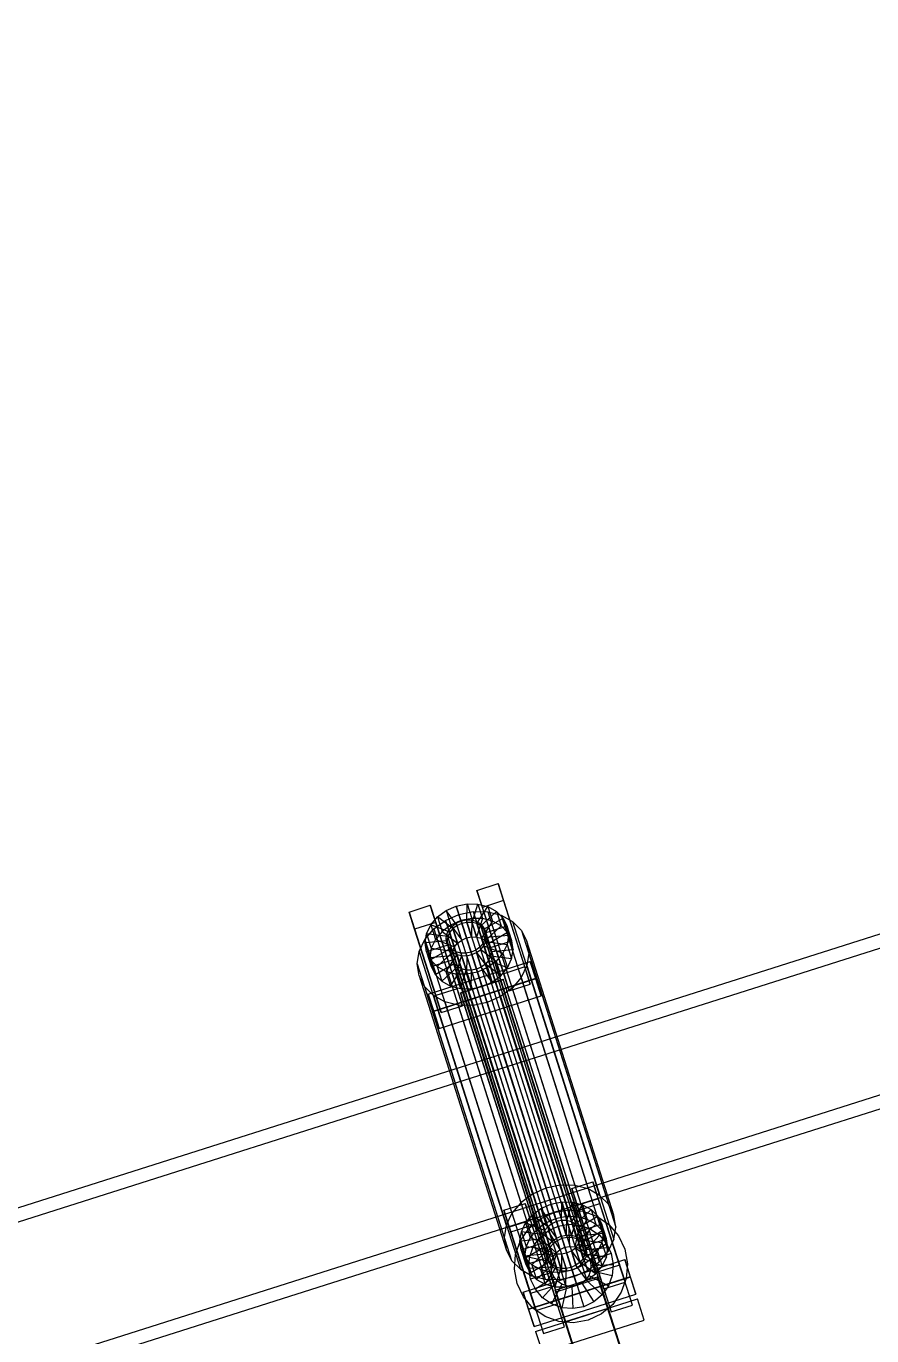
# Model space of a CAD drawing. Header units: millimetres. Extents: x -1970 to 34302, y -65268 to 6837.
# Drawn here: x 9168 to 9548, y 3120 to 3708 of the extents above; entities that cross this region are included whole.
import ezdxf

# ---------------------------------------------------------------- set-up
doc = ezdxf.new("R2010")
doc.units = ezdxf.units.MM
doc.layers.add('COTAS_P', color=1, linetype='Continuous', lineweight=0)
doc.layers.add('lateral_C01', color=7, linetype='Continuous', lineweight=0)
doc.dimstyles.new('R19_100', dxfattribs={"dimtxt": 250, "dimasz": 150, "dimexe": 150, "dimexo": 80, "dimgap": 100, "dimtad": 1, "dimtih": 1, "dimtoh": 1, "dimdsep": 46, "dimcen": 0.09, "dimadec": 0, "dimazin": 0, "dimtfac": 1, "dimtdec": 4, "dimtofl": 0, "dimtmove": 0, "dimatfit": 3, "dimfxl": 1, "dimtolj": 1, "dimtzin": 0, "dimarcsym": 0})

# ---------------------------------------------------------------- blocks, each defined once
blk = doc.blocks.new('*D0')
at = {"layer": 'COTAS_P', "color": 0, "lineweight": -2, "transparency": 16777216}
for p, q in [((10965.26, 3566.26), (10670.01, 4490.23)), ((1814.07, 1502.95), (10572.79, 4301.7)), ((1920.78, 676.2), (1625.54, 1600.18))]:
    blk.add_line(p, q, dxfattribs=at)
at = {"layer": 'COTAS_P', "color": 0, "transparency": 16777216}
for points in [[(10565.18, 4325.51), (10580.4, 4277.88), (10715.67, 4347.35)], [(1806.47, 1526.77), (1821.68, 1479.14), (1671.19, 1457.3)]]:
    blk.add_solid(points, dxfattribs=at)
at = {"layer": 'Defpoints', "color": 0, "transparency": 16777216}
for p in [(10715.67, 4347.35), (10989.61, 3490.06), (1945.13, 600)]:
    blk.add_point(p, dxfattribs=at)

msp = doc.modelspace()

# ---------------------------------------------------------------- linework, layer by layer
at = {"layer": 'lateral_C01'}
for p, q in [((9811.37, 3383.155), (9382.488, 3246.917)), ((9384.305, 3241.198), (9813.187, 3377.436)), ((9370.674, 3320.284), (9380.2, 3323.327)), ((9373.105, 3312.63), (9370.674, 3320.284)), ((9370.674, 3320.284), (9382.673, 3282.84)), ((9380.2, 3323.327), (9382.631, 3315.674)), ((9392.199, 3285.884), (9380.2, 3323.327)), ((9340.192, 3310.544), (9349.718, 3313.587)), ((9349.718, 3313.587), (9352.149, 3305.934)), ((9361.717, 3276.144), (9349.718, 3313.587)), ((9356.847, 3311.267), (9361.37, 3313.269)), ((9361.37, 3313.269), (9366.216, 3314.26)), ((9363.869, 3305.468), (9361.37, 3313.269)), ((9361.37, 3313.269), (9363.453, 3306.709)), ((9366.165, 3305.938), (9366.216, 3314.26)), ((9366.216, 3314.26), (9371.055, 3314.174)), ((9366.216, 3314.26), (9368.3, 3307.7)), ((9368.457, 3305.897), (9371.055, 3314.174)), ((9370.59, 3305.348), (9375.558, 3313.017)), ((9371.055, 3314.174), (9375.558, 3313.017)), ((9371.055, 3314.174), (9373.139, 3307.614)), ((9382.631, 3315.674), (9373.105, 3312.63)), ((9385.104, 3275.187), (9373.105, 3312.63)), ((9375.558, 3313.017), (9379.418, 3310.866)), ((9375.558, 3313.017), (9377.642, 3306.457)), ((9382.631, 3315.674), (9394.63, 3278.23)), ((9403.327, 3181.318), (9832.208, 3317.556)), ((9342.624, 3302.89), (9340.192, 3310.544)), ((9340.192, 3310.544), (9352.192, 3273.1)), ((9349.963, 3304.838), (9352.957, 3308.391)), ((9351.301, 3302.994), (9356.502, 3306.838)), ((9352.957, 3308.391), (9356.847, 3311.267)), ((9359.884, 3303.157), (9352.957, 3308.391)), ((9352.957, 3308.391), (9355.041, 3301.831)), ((9356.502, 3306.838), (9362.548, 3309.514)), ((9356.502, 3306.838), (9395.574, 3183.84)), ((9361.727, 3304.52), (9356.847, 3311.267)), ((9356.847, 3311.267), (9358.931, 3304.707)), ((9363.453, 3306.709), (9358.931, 3304.707)), ((9361.38, 3305.613), (9363.522, 3306.561)), ((9362.548, 3309.514), (9369.027, 3310.84)), ((9362.548, 3309.514), (9401.62, 3186.516)), ((9368.3, 3307.7), (9363.453, 3306.709)), ((9363.453, 3306.709), (9365.953, 3298.908)), ((9363.522, 3306.561), (9365.818, 3307.031)), ((9363.522, 3306.561), (9408.845, 3163.883)), ((9365.818, 3307.031), (9368.11, 3306.99)), ((9365.818, 3307.031), (9411.141, 3164.353)), ((9368.11, 3306.99), (9370.243, 3306.442)), ((9368.11, 3306.99), (9413.433, 3164.312)), ((9368.3, 3307.7), (9368.249, 3299.378)), ((9373.139, 3307.614), (9368.3, 3307.7)), ((9369.027, 3310.84), (9375.496, 3310.725)), ((9369.027, 3310.84), (9408.098, 3187.842)), ((9370.243, 3306.442), (9372.071, 3305.423)), ((9370.243, 3306.442), (9415.566, 3163.764)), ((9373.139, 3307.614), (9370.541, 3299.337)), ((9372.419, 3304.33), (9379.418, 3310.866)), ((9377.642, 3306.457), (9372.674, 3298.789)), ((9377.642, 3306.457), (9373.139, 3307.614)), ((9373.818, 3302.91), (9382.372, 3307.869)), ((9375.496, 3310.725), (9381.516, 3309.178)), ((9375.496, 3310.725), (9414.568, 3187.727)), ((9381.502, 3304.306), (9377.642, 3306.457)), ((9379.418, 3310.866), (9382.372, 3307.869)), ((9379.418, 3310.866), (9381.502, 3304.306)), ((9381.516, 3309.178), (9386.676, 3306.303)), ((9381.516, 3309.178), (9420.588, 3186.18)), ((9382.372, 3307.869), (9384.218, 3304.23)), ((9382.372, 3307.869), (9384.456, 3301.309)), ((9386.676, 3306.303), (9390.625, 3302.296)), ((9386.676, 3306.303), (9425.748, 3183.305)), ((9834.025, 3311.837), (9405.143, 3175.599)), ((9352.149, 3305.934), (9342.624, 3302.89)), ((9354.623, 3265.447), (9342.624, 3302.89)), ((9347.3, 3298.244), (9351.301, 3302.994)), ((9347.408, 3296.697), (9348.071, 3300.849)), ((9348.071, 3300.849), (9349.963, 3304.838)), ((9357.57, 3299.585), (9348.071, 3300.849)), ((9348.071, 3300.849), (9350.155, 3294.29)), ((9358.466, 3301.474), (9349.963, 3304.838)), ((9349.963, 3304.838), (9352.047, 3298.278)), ((9351.301, 3302.994), (9390.373, 3179.996)), ((9355.041, 3301.831), (9352.047, 3298.278)), ((9352.149, 3305.934), (9364.148, 3268.49)), ((9358.931, 3304.707), (9355.041, 3301.831)), ((9355.041, 3301.831), (9361.968, 3296.598)), ((9356.909, 3298.711), (9357.223, 3300.678)), ((9357.223, 3300.678), (9358.119, 3302.568)), ((9357.223, 3300.678), (9402.546, 3158.001)), ((9358.466, 3301.474), (9357.57, 3299.585)), ((9358.119, 3302.568), (9359.537, 3304.251)), ((9358.119, 3302.568), (9403.442, 3159.89)), ((9359.884, 3303.157), (9358.466, 3301.474)), ((9360.55, 3294.914), (9358.466, 3301.474)), ((9358.931, 3304.707), (9363.811, 3297.96)), ((9359.537, 3304.251), (9361.38, 3305.613)), ((9359.537, 3304.251), (9404.86, 3161.573)), ((9361.727, 3304.52), (9359.884, 3303.157)), ((9361.968, 3296.598), (9359.884, 3303.157)), ((9361.38, 3305.613), (9406.703, 3162.935)), ((9363.869, 3305.468), (9361.727, 3304.52)), ((9363.811, 3297.96), (9361.727, 3304.52)), ((9366.165, 3305.938), (9363.869, 3305.468)), ((9365.953, 3298.908), (9363.869, 3305.468)), ((9368.457, 3305.897), (9366.165, 3305.938)), ((9368.249, 3299.378), (9366.165, 3305.938)), ((9370.59, 3305.348), (9368.457, 3305.897)), ((9370.541, 3299.337), (9368.457, 3305.897)), ((9372.419, 3304.33), (9370.59, 3305.348)), ((9372.674, 3298.789), (9370.59, 3305.348)), ((9372.071, 3305.423), (9373.471, 3304.004)), ((9372.071, 3305.423), (9417.394, 3162.745)), ((9373.818, 3302.91), (9372.419, 3304.33)), ((9374.503, 3297.77), (9372.419, 3304.33)), ((9373.471, 3304.004), (9374.345, 3302.28)), ((9373.471, 3304.004), (9418.793, 3161.326)), ((9374.692, 3301.186), (9373.818, 3302.91)), ((9375.902, 3296.35), (9373.818, 3302.91)), ((9374.635, 3300.369), (9374.321, 3298.402)), ((9374.345, 3302.28), (9374.635, 3300.369)), ((9419.668, 3159.602), (9374.345, 3302.28)), ((9381.502, 3304.306), (9374.503, 3297.77)), ((9374.635, 3300.369), (9419.958, 3157.692)), ((9384.218, 3304.23), (9374.692, 3301.186)), ((9374.692, 3301.186), (9376.776, 3294.627)), ((9374.982, 3299.276), (9374.692, 3301.186)), ((9374.982, 3299.276), (9384.83, 3300.197)), ((9384.456, 3301.309), (9375.902, 3296.35)), ((9384.456, 3301.309), (9381.502, 3304.306)), ((9384.83, 3300.197), (9384.168, 3296.045)), ((9386.302, 3297.67), (9384.218, 3304.23)), ((9384.218, 3304.23), (9384.83, 3300.197)), ((9386.302, 3297.67), (9384.456, 3301.309)), ((9384.83, 3300.197), (9386.914, 3293.637)), ((9390.625, 3302.296), (9393.093, 3297.432)), ((9390.625, 3302.296), (9429.696, 3179.298)), ((9344.77, 3292.912), (9347.3, 3298.244)), ((9347.3, 3298.244), (9386.371, 3175.246)), ((9357.256, 3297.618), (9347.408, 3296.697)), ((9347.408, 3296.697), (9349.492, 3290.137)), ((9348.021, 3292.664), (9347.408, 3296.697)), ((9357.546, 3295.708), (9348.021, 3292.664)), ((9350.155, 3294.29), (9349.492, 3290.137)), ((9352.047, 3298.278), (9350.155, 3294.29)), ((9350.155, 3294.29), (9359.654, 3293.025)), ((9352.047, 3298.278), (9360.55, 3294.914)), ((9357.199, 3296.801), (9356.909, 3298.711)), ((9356.909, 3298.711), (9402.232, 3156.034)), ((9358.073, 3295.077), (9357.199, 3296.801)), ((9357.199, 3296.801), (9402.522, 3154.123)), ((9357.57, 3299.585), (9357.256, 3297.618)), ((9359.34, 3291.058), (9357.256, 3297.618)), ((9357.256, 3297.618), (9357.546, 3295.708)), ((9359.63, 3289.148), (9357.546, 3295.708)), ((9357.546, 3295.708), (9358.421, 3293.984)), ((9359.654, 3293.025), (9357.57, 3299.585)), ((9359.473, 3293.658), (9358.073, 3295.077)), ((9358.073, 3295.077), (9403.396, 3152.399)), ((9359.654, 3293.025), (9360.55, 3294.914)), ((9360.55, 3294.914), (9361.968, 3296.598)), ((9361.968, 3296.598), (9363.811, 3297.96)), ((9363.811, 3297.96), (9365.953, 3298.908)), ((9365.953, 3298.908), (9368.249, 3299.378)), ((9368.249, 3299.378), (9370.541, 3299.337)), ((9372.007, 3294.83), (9370.164, 3293.468)), ((9370.541, 3299.337), (9372.674, 3298.789)), ((9373.425, 3296.513), (9372.007, 3294.83)), ((9372.007, 3294.83), (9417.33, 3152.152)), ((9372.354, 3293.737), (9373.772, 3295.42)), ((9372.674, 3298.789), (9374.503, 3297.77)), ((9374.321, 3298.402), (9373.425, 3296.513)), ((9373.425, 3296.513), (9418.748, 3153.835)), ((9373.772, 3295.42), (9374.669, 3297.309)), ((9373.772, 3295.42), (9382.275, 3292.056)), ((9375.856, 3288.86), (9373.772, 3295.42)), ((9374.321, 3298.402), (9419.644, 3155.725)), ((9374.503, 3297.77), (9375.902, 3296.35)), ((9374.669, 3297.309), (9374.982, 3299.276)), ((9374.669, 3297.309), (9384.168, 3296.045)), ((9376.752, 3290.749), (9374.669, 3297.309)), ((9377.066, 3292.716), (9374.982, 3299.276)), ((9375.902, 3296.35), (9376.776, 3294.627)), ((9376.776, 3294.627), (9386.302, 3297.67)), ((9376.776, 3294.627), (9377.066, 3292.716)), ((9384.168, 3296.045), (9382.275, 3292.056)), ((9384.168, 3296.045), (9386.252, 3289.485)), ((9386.914, 3293.637), (9386.302, 3297.67)), ((9393.093, 3297.432), (9393.912, 3292.04)), ((9432.164, 3174.434), (9393.093, 3297.432)), ((9343.884, 3287.361), (9344.77, 3292.912)), ((9344.77, 3292.912), (9383.841, 3169.914)), ((9348.021, 3292.664), (9350.105, 3286.104)), ((9349.867, 3289.025), (9348.021, 3292.664)), ((9348.834, 3273.747), (9394.557, 3288.357)), ((9349.492, 3290.137), (9359.34, 3291.058)), ((9349.492, 3290.137), (9350.105, 3286.104)), ((9358.421, 3293.984), (9349.867, 3289.025)), ((9349.867, 3289.025), (9351.951, 3282.465)), ((9352.82, 3286.028), (9349.867, 3289.025)), ((9350.105, 3286.104), (9359.63, 3289.148)), ((9359.82, 3292.564), (9352.82, 3286.028)), ((9361.648, 3291.546), (9356.68, 3283.877)), ((9360.505, 3287.424), (9358.421, 3293.984)), ((9358.421, 3293.984), (9359.82, 3292.564)), ((9359.34, 3291.058), (9359.654, 3293.025)), ((9359.63, 3289.148), (9359.34, 3291.058)), ((9361.301, 3292.639), (9359.473, 3293.658)), ((9359.473, 3293.658), (9404.795, 3150.98)), ((9360.505, 3287.424), (9359.63, 3289.148)), ((9361.904, 3286.004), (9359.82, 3292.564)), ((9359.82, 3292.564), (9361.648, 3291.546)), ((9363.781, 3290.997), (9361.183, 3282.72)), ((9363.434, 3292.091), (9361.301, 3292.639)), ((9361.301, 3292.639), (9406.624, 3149.961)), ((9363.732, 3284.986), (9361.648, 3291.546)), ((9361.648, 3291.546), (9363.781, 3290.997)), ((9365.726, 3292.05), (9363.434, 3292.091)), ((9363.434, 3292.091), (9408.757, 3149.413)), ((9365.865, 3284.437), (9363.781, 3290.997)), ((9363.781, 3290.997), (9366.074, 3290.957)), ((9368.022, 3292.52), (9365.726, 3292.05)), ((9365.726, 3292.05), (9411.049, 3149.372)), ((9366.074, 3290.957), (9366.023, 3282.634)), ((9366.074, 3290.957), (9368.369, 3291.426)), ((9368.157, 3284.397), (9366.074, 3290.957)), ((9370.164, 3293.468), (9368.022, 3292.52)), ((9368.022, 3292.52), (9413.345, 3149.842)), ((9368.369, 3291.426), (9370.511, 3292.375)), ((9368.369, 3291.426), (9370.869, 3283.626)), ((9370.453, 3284.866), (9368.369, 3291.426)), ((9370.164, 3293.468), (9415.487, 3150.79)), ((9370.511, 3292.375), (9372.354, 3293.737)), ((9370.511, 3292.375), (9375.391, 3285.627)), ((9372.595, 3285.815), (9370.511, 3292.375)), ((9372.354, 3293.737), (9379.282, 3288.503)), ((9374.438, 3287.177), (9372.354, 3293.737)), ((9375.856, 3288.86), (9374.438, 3287.177)), ((9379.282, 3288.503), (9375.391, 3285.627)), ((9376.752, 3290.749), (9375.856, 3288.86)), ((9384.359, 3285.496), (9375.856, 3288.86)), ((9377.066, 3292.716), (9376.752, 3290.749)), ((9386.252, 3289.485), (9376.752, 3290.749)), ((9386.914, 3293.637), (9377.066, 3292.716)), ((9382.275, 3292.056), (9379.282, 3288.503)), ((9379.282, 3288.503), (9381.366, 3281.943)), ((9382.275, 3292.056), (9384.359, 3285.496)), ((9384.359, 3285.496), (9386.252, 3289.485)), ((9386.252, 3289.485), (9386.914, 3293.637)), ((9393.912, 3292.04), (9393.026, 3286.489)), ((9393.912, 3292.04), (9432.983, 3169.042)), ((9394.557, 3288.357), (9396.988, 3280.704)), ((9397.056, 3280.556), (9394.557, 3288.357)), ((9344.703, 3281.969), (9343.884, 3287.361)), ((9343.884, 3287.361), (9382.955, 3164.363)), ((9350.105, 3286.104), (9351.951, 3282.465)), ((9351.951, 3282.465), (9360.505, 3287.424)), ((9351.951, 3282.465), (9354.904, 3279.468)), ((9352.82, 3286.028), (9354.904, 3279.468)), ((9356.68, 3283.877), (9352.82, 3286.028)), ((9354.904, 3279.468), (9361.904, 3286.004)), ((9356.68, 3283.877), (9358.764, 3277.317)), ((9361.183, 3282.72), (9356.68, 3283.877)), ((9358.764, 3277.317), (9363.732, 3284.986)), ((9361.904, 3286.004), (9360.505, 3287.424)), ((9361.183, 3282.72), (9363.267, 3276.16)), ((9366.023, 3282.634), (9361.183, 3282.72)), ((9363.732, 3284.986), (9361.904, 3286.004)), ((9363.267, 3276.16), (9365.865, 3284.437)), ((9365.865, 3284.437), (9363.732, 3284.986)), ((9368.157, 3284.397), (9365.865, 3284.437)), ((9370.869, 3283.626), (9366.023, 3282.634)), ((9366.023, 3282.634), (9368.107, 3276.074)), ((9368.107, 3276.074), (9368.157, 3284.397)), ((9370.453, 3284.866), (9368.157, 3284.397)), ((9372.595, 3285.815), (9370.453, 3284.866)), ((9372.953, 3277.066), (9370.453, 3284.866)), ((9375.391, 3285.627), (9370.869, 3283.626)), ((9370.869, 3283.626), (9372.953, 3277.066)), ((9374.438, 3287.177), (9372.595, 3285.815)), ((9377.475, 3279.068), (9372.595, 3285.815)), ((9381.366, 3281.943), (9374.438, 3287.177)), ((9375.391, 3285.627), (9377.475, 3279.068)), ((9381.366, 3281.943), (9384.359, 3285.496)), ((9392.199, 3285.884), (9382.673, 3282.84)), ((9382.673, 3282.84), (9385.104, 3275.187)), ((9393.026, 3286.489), (9390.496, 3281.157)), ((9394.63, 3278.23), (9392.199, 3285.884)), ((9393.026, 3286.489), (9432.097, 3163.491)), ((9347.171, 3277.105), (9344.703, 3281.969)), ((9344.703, 3281.969), (9383.774, 3158.971)), ((9351.119, 3273.098), (9347.171, 3277.105)), ((9347.171, 3277.105), (9386.242, 3154.106)), ((9396.988, 3280.704), (9351.265, 3266.094)), ((9397.056, 3280.556), (9351.334, 3265.946)), ((9354.904, 3279.468), (9358.764, 3277.317)), ((9358.764, 3277.317), (9363.267, 3276.16)), ((9363.347, 3274.303), (9382.398, 3280.391)), ((9382.475, 3280.148), (9363.424, 3274.06)), ((9368.107, 3276.074), (9372.953, 3277.066)), ((9372.953, 3277.066), (9377.475, 3279.068)), ((9377.475, 3279.068), (9381.366, 3281.943)), ((9382.398, 3280.391), (9382.475, 3280.148)), ((9444.072, 3087.391), (9382.398, 3280.391)), ((9382.475, 3280.148), (9444.15, 3087.148)), ((9385.104, 3275.187), (9394.63, 3278.23)), ((9390.496, 3281.157), (9386.494, 3276.407)), ((9390.496, 3281.157), (9429.567, 3158.159)), ((9396.988, 3280.704), (9399.487, 3272.903)), ((9399.487, 3272.903), (9397.056, 3280.556)), ((9351.265, 3266.094), (9348.834, 3273.747)), ((9348.834, 3273.747), (9351.334, 3265.946)), ((9356.279, 3270.223), (9351.119, 3273.098)), ((9351.119, 3273.098), (9390.191, 3150.1)), ((9361.717, 3276.144), (9352.192, 3273.1)), ((9352.192, 3273.1), (9354.623, 3265.447)), ((9353.765, 3258.293), (9399.487, 3272.903)), ((9364.148, 3268.49), (9361.717, 3276.144)), ((9363.267, 3276.16), (9368.107, 3276.074)), ((9363.424, 3274.06), (9363.347, 3274.303)), ((9425.021, 3081.303), (9363.347, 3274.303)), ((9425.099, 3081.06), (9363.424, 3274.06)), ((9381.293, 3272.563), (9375.247, 3269.887)), ((9386.494, 3276.407), (9381.293, 3272.563)), ((9381.293, 3272.563), (9420.364, 3149.565)), ((9386.494, 3276.407), (9425.565, 3153.409)), ((9353.765, 3258.293), (9351.265, 3266.094)), ((9351.334, 3265.946), (9353.765, 3258.293)), ((9354.623, 3265.447), (9364.148, 3268.49)), ((9362.299, 3268.676), (9356.279, 3270.223)), ((9356.279, 3270.223), (9395.351, 3147.225)), ((9368.769, 3268.561), (9362.299, 3268.676)), ((9362.299, 3268.676), (9401.371, 3145.677)), ((9375.247, 3269.887), (9368.769, 3268.561)), ((9368.769, 3268.561), (9407.84, 3145.563)), ((9375.247, 3269.887), (9414.319, 3146.888)), ((9382.488, 3246.917), (8953.606, 3110.679)), ((9403.327, 3181.318), (9382.488, 3246.917)), ((9382.488, 3246.917), (9384.305, 3241.198)), ((8955.423, 3104.96), (9384.305, 3241.198)), ((9384.305, 3241.198), (9405.143, 3175.599)), ((9413.219, 3186.352), (9422.744, 3189.396)), ((9422.744, 3189.396), (9425.175, 3181.743)), ((9434.743, 3151.952), (9422.744, 3189.396)), ((9395.574, 3183.84), (9390.373, 3179.996)), ((9401.62, 3186.516), (9395.574, 3183.84)), ((9408.098, 3187.842), (9401.62, 3186.516)), ((9414.568, 3187.727), (9408.098, 3187.842)), ((9415.65, 3178.699), (9413.219, 3186.352)), ((9413.219, 3186.352), (9425.218, 3148.909)), ((9420.588, 3186.18), (9414.568, 3187.727)), ((9425.748, 3183.305), (9420.588, 3186.18)), ((9429.696, 3179.298), (9425.748, 3183.305)), ((8974.445, 3045.08), (9403.327, 3181.318)), ((9382.737, 3176.612), (9392.262, 3179.656)), ((9385.168, 3168.959), (9382.737, 3176.612)), ((9382.737, 3176.612), (9394.736, 3139.169)), ((9390.373, 3179.996), (9386.371, 3175.246)), ((9392.262, 3179.656), (9394.694, 3172.003)), ((9404.262, 3142.212), (9392.262, 3179.656)), ((9395.501, 3174.46), (9399.392, 3177.335)), ((9399.392, 3177.335), (9403.914, 3179.337)), ((9404.272, 3170.588), (9399.392, 3177.335)), ((9399.392, 3177.335), (9401.476, 3170.776)), ((9403.914, 3179.337), (9408.76, 3180.329)), ((9406.414, 3171.536), (9403.914, 3179.337)), ((9403.914, 3179.337), (9405.998, 3172.777)), ((9405.143, 3175.599), (9411.669, 3176.776)), ((9408.709, 3172.006), (9408.76, 3180.329)), ((9408.76, 3180.329), (9413.6, 3180.243)), ((9408.76, 3180.329), (9410.844, 3173.769)), ((9411.002, 3171.966), (9413.6, 3180.243)), ((9411.669, 3176.776), (9418.276, 3176.223)), ((9413.135, 3171.417), (9418.103, 3179.085)), ((9413.6, 3180.243), (9418.103, 3179.085)), ((9413.6, 3180.243), (9415.683, 3173.683)), ((9414.963, 3170.398), (9421.963, 3176.935)), ((9425.175, 3181.743), (9415.65, 3178.699)), ((9427.649, 3141.255), (9415.65, 3178.699)), ((9416.352, 3176.661), (9425.877, 3179.705)), ((9416.352, 3176.661), (9430.962, 3130.939)), ((9418.103, 3179.085), (9421.963, 3176.935)), ((9418.103, 3179.085), (9420.187, 3172.526)), ((9421.963, 3176.935), (9424.916, 3173.938)), ((9421.963, 3176.935), (9424.046, 3170.375)), ((9425.175, 3181.743), (9437.174, 3144.299)), ((9440.487, 3133.983), (9425.877, 3179.705)), ((9432.164, 3174.434), (9429.696, 3179.298)), ((9405.143, 3175.599), (8976.261, 3039.361)), ((9386.371, 3175.246), (9383.841, 3169.914)), ((9394.694, 3172.003), (9385.168, 3168.959)), ((9390.615, 3166.918), (9392.508, 3170.907)), ((9392.508, 3170.907), (9395.501, 3174.46)), ((9401.011, 3167.543), (9392.508, 3170.907)), ((9392.508, 3170.907), (9394.591, 3164.347)), ((9394.081, 3168.492), (9399.144, 3172.774)), ((9394.694, 3172.003), (9406.693, 3134.559)), ((9402.429, 3169.226), (9395.501, 3174.46)), ((9395.501, 3174.46), (9397.585, 3167.9)), ((9401.476, 3170.776), (9397.585, 3167.9)), ((9399.144, 3172.774), (9405.143, 3175.599)), ((9405.998, 3172.777), (9401.476, 3170.776)), ((9401.476, 3170.776), (9406.356, 3164.028)), ((9406.414, 3171.536), (9404.272, 3170.588)), ((9410.844, 3173.769), (9405.998, 3172.777)), ((9405.998, 3172.777), (9408.498, 3164.977)), ((9408.709, 3172.006), (9406.414, 3171.536)), ((9408.498, 3164.977), (9406.414, 3171.536)), ((9411.002, 3171.966), (9408.709, 3172.006)), ((9410.793, 3165.446), (9408.709, 3172.006)), ((9410.844, 3173.769), (9410.793, 3165.446)), ((9415.683, 3173.683), (9410.844, 3173.769)), ((9413.135, 3171.417), (9411.002, 3171.966)), ((9413.086, 3165.406), (9411.002, 3171.966)), ((9415.683, 3173.683), (9413.086, 3165.406)), ((9414.963, 3170.398), (9413.135, 3171.417)), ((9415.219, 3164.857), (9413.135, 3171.417)), ((9420.187, 3172.526), (9415.219, 3164.857)), ((9420.187, 3172.526), (9415.683, 3173.683)), ((9416.362, 3168.979), (9424.916, 3173.938)), ((9418.276, 3176.223), (9424.516, 3173.979)), ((9424.046, 3170.375), (9420.187, 3172.526)), ((9424.516, 3173.979), (9429.962, 3170.197)), ((9424.916, 3173.938), (9426.762, 3170.299)), ((9424.916, 3173.938), (9427, 3167.378)), ((9432.983, 3169.042), (9432.164, 3174.434)), ((9383.841, 3169.914), (9382.955, 3164.363)), ((9397.167, 3131.515), (9385.168, 3168.959)), ((9385.87, 3166.921), (9395.395, 3169.965)), ((9385.87, 3166.921), (9400.48, 3121.199)), ((9389.953, 3162.766), (9390.615, 3166.918)), ((9390.299, 3163.046), (9394.081, 3168.492)), ((9400.114, 3165.654), (9390.615, 3166.918)), ((9390.615, 3166.918), (9392.699, 3160.358)), ((9397.585, 3167.9), (9394.591, 3164.347)), ((9410.006, 3124.242), (9395.395, 3169.965)), ((9397.585, 3167.9), (9404.513, 3162.666)), ((9398.817, 3164.187), (9402.604, 3167.389)), ((9400.114, 3165.654), (9399.801, 3163.687)), ((9401.011, 3167.543), (9400.114, 3165.654)), ((9402.198, 3159.094), (9400.114, 3165.654)), ((9402.429, 3169.226), (9401.011, 3167.543)), ((9403.095, 3160.983), (9401.011, 3167.543)), ((9404.272, 3170.588), (9402.429, 3169.226)), ((9404.513, 3162.666), (9402.429, 3169.226)), ((9402.604, 3167.389), (9407.091, 3169.503)), ((9408.009, 3158.976), (9402.604, 3167.389)), ((9406.356, 3164.028), (9404.272, 3170.588)), ((9406.356, 3164.028), (9408.498, 3164.977)), ((9407.091, 3169.503), (9411.972, 3170.383)), ((9410.135, 3159.977), (9407.091, 3169.503)), ((9408.498, 3164.977), (9410.793, 3165.446)), ((9410.793, 3165.446), (9413.086, 3165.406)), ((9412.447, 3160.394), (9411.972, 3170.383)), ((9411.972, 3170.383), (9416.915, 3169.97)), ((9413.086, 3165.406), (9415.219, 3164.857)), ((9414.788, 3160.198), (9416.915, 3169.97)), ((9416.362, 3168.979), (9414.963, 3170.398)), ((9417.047, 3163.839), (9414.963, 3170.398)), ((9415.219, 3164.857), (9417.047, 3163.839)), ((9417.237, 3167.255), (9416.362, 3168.979)), ((9418.446, 3162.419), (9416.362, 3168.979)), ((9416.915, 3169.97), (9421.582, 3168.291)), ((9416.999, 3159.403), (9421.582, 3168.291)), ((9424.046, 3170.375), (9417.047, 3163.839)), ((9417.213, 3163.378), (9417.527, 3165.345)), ((9426.762, 3170.299), (9417.237, 3167.255)), ((9417.237, 3167.255), (9419.321, 3160.695)), ((9417.527, 3165.345), (9417.237, 3167.255)), ((9417.527, 3165.345), (9427.375, 3166.266)), ((9419.611, 3158.785), (9417.527, 3165.345)), ((9427, 3167.378), (9418.446, 3162.419)), ((9418.929, 3158.063), (9425.656, 3165.462)), ((9421.582, 3168.291), (9425.656, 3165.462)), ((9427, 3167.378), (9424.046, 3170.375)), ((9425.656, 3165.462), (9428.859, 3161.675)), ((9427.375, 3166.266), (9426.712, 3162.113)), ((9428.846, 3163.739), (9426.762, 3170.299)), ((9426.762, 3170.299), (9427.375, 3166.266)), ((9428.846, 3163.739), (9427, 3167.378)), ((9427.375, 3166.266), (9429.459, 3159.706)), ((9429.962, 3170.197), (9434.244, 3165.134)), ((9432.097, 3163.491), (9432.983, 3169.042)), ((9434.244, 3165.134), (9437.069, 3159.136)), ((9382.955, 3164.363), (9383.774, 3158.971)), ((9383.774, 3158.971), (9386.242, 3154.106)), ((9388.055, 3156.806), (9390.299, 3163.046)), ((9399.801, 3163.687), (9389.953, 3162.766)), ((9389.953, 3162.766), (9392.036, 3156.206)), ((9390.565, 3158.733), (9389.953, 3162.766)), ((9400.091, 3161.776), (9390.565, 3158.733)), ((9392.699, 3160.358), (9392.036, 3156.206)), ((9400.965, 3160.053), (9392.411, 3155.094)), ((9394.591, 3164.347), (9392.699, 3160.358)), ((9392.699, 3160.358), (9402.198, 3159.094)), ((9394.309, 3155.445), (9395.987, 3160.113)), ((9394.591, 3164.347), (9403.095, 3160.983)), ((9395.987, 3160.113), (9398.817, 3164.187)), ((9404.875, 3155.529), (9395.987, 3160.113)), ((9406.215, 3157.459), (9398.817, 3164.187)), ((9401.884, 3157.127), (9399.801, 3163.687)), ((9399.801, 3163.687), (9400.091, 3161.776)), ((9402.175, 3155.216), (9400.091, 3161.776)), ((9400.091, 3161.776), (9400.965, 3160.053)), ((9403.049, 3153.493), (9400.965, 3160.053)), ((9400.965, 3160.053), (9402.364, 3158.633)), ((9401.884, 3157.127), (9402.198, 3159.094)), ((9402.198, 3159.094), (9403.095, 3160.983)), ((9403.442, 3159.89), (9402.546, 3158.001)), ((9403.095, 3160.983), (9404.513, 3162.666)), ((9404.86, 3161.573), (9403.442, 3159.89)), ((9404.513, 3162.666), (9406.356, 3164.028)), ((9406.703, 3162.935), (9404.86, 3161.573)), ((9406.215, 3157.459), (9408.009, 3158.976)), ((9408.845, 3163.883), (9406.703, 3162.935)), ((9408.009, 3158.976), (9410.135, 3159.977)), ((9411.141, 3164.353), (9408.845, 3163.883)), ((9410.135, 3159.977), (9412.447, 3160.394)), ((9413.433, 3164.312), (9411.141, 3164.353)), ((9412.447, 3160.394), (9414.788, 3160.198)), ((9413.056, 3158.443), (9414.899, 3159.805)), ((9415.566, 3163.764), (9413.433, 3164.312)), ((9414.788, 3160.198), (9416.999, 3159.403)), ((9414.899, 3159.805), (9416.317, 3161.488)), ((9414.899, 3159.805), (9421.826, 3154.572)), ((9416.982, 3153.245), (9414.899, 3159.805)), ((9417.394, 3162.745), (9415.566, 3163.764)), ((9416.317, 3161.488), (9417.213, 3163.378)), ((9416.317, 3161.488), (9424.82, 3158.125)), ((9418.4, 3154.929), (9416.317, 3161.488)), ((9416.999, 3159.403), (9418.929, 3158.063)), ((9417.047, 3163.839), (9418.446, 3162.419)), ((9417.213, 3163.378), (9426.712, 3162.113)), ((9419.297, 3156.818), (9417.213, 3163.378)), ((9418.793, 3161.326), (9417.394, 3162.745)), ((9418.446, 3162.419), (9419.321, 3160.695)), ((9419.668, 3159.602), (9418.793, 3161.326)), ((9419.321, 3160.695), (9428.846, 3163.739)), ((9419.321, 3160.695), (9419.611, 3158.785)), ((9429.459, 3159.706), (9419.611, 3158.785)), ((9419.958, 3157.692), (9419.668, 3159.602)), ((9420.446, 3156.269), (9428.859, 3161.675)), ((9426.712, 3162.113), (9424.82, 3158.125)), ((9426.712, 3162.113), (9428.796, 3155.553)), ((9428.796, 3155.553), (9429.459, 3159.706)), ((9429.459, 3159.706), (9428.846, 3163.739)), ((9428.859, 3161.675), (9430.973, 3157.188)), ((9429.567, 3158.159), (9432.097, 3163.491)), ((9437.069, 3159.136), (9438.246, 3152.61)), ((9386.242, 3154.106), (9390.191, 3150.1)), ((9387.503, 3150.199), (9388.055, 3156.806)), ((9390.565, 3158.733), (9392.649, 3152.173)), ((9392.411, 3155.094), (9390.565, 3158.733)), ((9391.379, 3139.816), (9437.101, 3154.426)), ((9392.036, 3156.206), (9401.884, 3157.127)), ((9392.036, 3156.206), (9392.649, 3152.173)), ((9392.411, 3155.094), (9394.495, 3148.534)), ((9395.365, 3152.097), (9392.411, 3155.094)), ((9392.649, 3152.173), (9402.175, 3155.216)), ((9393.896, 3150.503), (9394.309, 3155.445)), ((9404.08, 3153.318), (9394.309, 3155.445)), ((9394.495, 3148.534), (9403.049, 3153.493)), ((9402.364, 3158.633), (9395.365, 3152.097)), ((9404.193, 3157.614), (9399.225, 3149.946)), ((9402.175, 3155.216), (9401.884, 3157.127)), ((9403.049, 3153.493), (9402.175, 3155.216)), ((9402.546, 3158.001), (9402.232, 3156.034)), ((9402.232, 3156.034), (9402.522, 3154.123)), ((9404.448, 3152.073), (9402.364, 3158.633)), ((9402.364, 3158.633), (9404.193, 3157.614)), ((9402.522, 3154.123), (9403.396, 3152.399)), ((9404.448, 3152.073), (9403.049, 3153.493)), ((9406.326, 3157.066), (9403.728, 3148.788)), ((9403.884, 3150.977), (9404.08, 3153.318)), ((9404.08, 3153.318), (9404.875, 3155.529)), ((9406.276, 3151.054), (9404.193, 3157.614)), ((9404.193, 3157.614), (9406.326, 3157.066)), ((9404.875, 3155.529), (9406.215, 3157.459)), ((9408.41, 3150.506), (9406.326, 3157.066)), ((9406.326, 3157.066), (9408.618, 3157.025)), ((9408.618, 3157.025), (9408.567, 3148.703)), ((9408.618, 3157.025), (9410.914, 3157.495)), ((9410.702, 3150.465), (9408.618, 3157.025)), ((9410.914, 3157.495), (9413.056, 3158.443)), ((9410.914, 3157.495), (9413.413, 3149.694)), ((9412.997, 3150.935), (9410.914, 3157.495)), ((9413.056, 3158.443), (9417.936, 3151.696)), ((9415.14, 3151.883), (9413.056, 3158.443)), ((9416.982, 3153.245), (9415.14, 3151.883)), ((9418.4, 3154.929), (9416.982, 3153.245)), ((9423.91, 3148.012), (9416.982, 3153.245)), ((9417.33, 3152.152), (9418.748, 3153.835)), ((9421.826, 3154.572), (9417.936, 3151.696)), ((9419.297, 3156.818), (9418.4, 3154.929)), ((9426.904, 3151.565), (9418.4, 3154.929)), ((9418.748, 3153.835), (9419.644, 3155.725)), ((9418.929, 3158.063), (9420.446, 3156.269)), ((9419.611, 3158.785), (9419.297, 3156.818)), ((9428.796, 3155.553), (9419.297, 3156.818)), ((9419.644, 3155.725), (9419.958, 3157.692)), ((9420.364, 3149.565), (9425.565, 3153.409)), ((9420.446, 3156.269), (9421.447, 3154.144)), ((9430.973, 3157.188), (9421.447, 3154.144)), ((9421.447, 3154.144), (9421.864, 3151.832)), ((9424.82, 3158.125), (9421.826, 3154.572)), ((9421.826, 3154.572), (9423.91, 3148.012)), ((9424.82, 3158.125), (9426.904, 3151.565)), ((9425.565, 3153.409), (9429.567, 3158.159)), ((9426.904, 3151.565), (9428.796, 3155.553)), ((9430.973, 3157.188), (9431.853, 3152.306)), ((9437.101, 3154.426), (9439.532, 3146.772)), ((9439.601, 3146.625), (9437.101, 3154.426)), ((9388.679, 3143.673), (9387.503, 3150.199)), ((9390.191, 3150.1), (9395.351, 3147.225)), ((9392.649, 3152.173), (9394.495, 3148.534)), ((9403.884, 3150.977), (9393.896, 3150.503)), ((9394.776, 3145.621), (9393.896, 3150.503)), ((9394.495, 3148.534), (9397.449, 3145.537)), ((9404.301, 3148.665), (9394.776, 3145.621)), ((9395.351, 3147.225), (9401.371, 3145.677)), ((9395.365, 3152.097), (9397.449, 3145.537)), ((9399.225, 3149.946), (9395.365, 3152.097)), ((9397.449, 3145.537), (9404.448, 3152.073)), ((9399.225, 3149.946), (9401.309, 3143.386)), ((9403.728, 3148.788), (9399.225, 3149.946)), ((9401.309, 3143.386), (9406.276, 3151.054)), ((9403.396, 3152.399), (9404.795, 3150.98)), ((9403.728, 3148.788), (9405.812, 3142.229)), ((9408.567, 3148.703), (9403.728, 3148.788)), ((9404.301, 3148.665), (9403.884, 3150.977)), ((9405.302, 3146.539), (9404.301, 3148.665)), ((9406.276, 3151.054), (9404.448, 3152.073)), ((9404.795, 3150.98), (9406.624, 3149.961)), ((9405.812, 3142.229), (9408.41, 3150.506)), ((9408.41, 3150.506), (9406.276, 3151.054)), ((9406.624, 3149.961), (9408.757, 3149.413)), ((9410.702, 3150.465), (9408.41, 3150.506)), ((9413.413, 3149.694), (9408.567, 3148.703)), ((9408.567, 3148.703), (9410.651, 3142.143)), ((9408.757, 3149.413), (9411.049, 3149.372)), ((9410.651, 3142.143), (9410.702, 3150.465)), ((9412.997, 3150.935), (9410.702, 3150.465)), ((9411.049, 3149.372), (9413.345, 3149.842)), ((9415.14, 3151.883), (9412.997, 3150.935)), ((9415.497, 3143.134), (9412.997, 3150.935)), ((9413.345, 3149.842), (9415.487, 3150.79)), ((9417.936, 3151.696), (9413.413, 3149.694)), ((9413.413, 3149.694), (9415.497, 3143.134)), ((9414.319, 3146.888), (9420.364, 3149.565)), ((9420.02, 3145.136), (9415.14, 3151.883)), ((9415.487, 3150.79), (9417.33, 3152.152)), ((9417.936, 3151.696), (9420.02, 3145.136)), ((9420.873, 3147.279), (9419.533, 3145.35)), ((9420.02, 3145.136), (9423.91, 3148.012)), ((9421.668, 3149.49), (9420.873, 3147.279)), ((9420.873, 3147.279), (9429.761, 3142.696)), ((9421.864, 3151.832), (9421.668, 3149.49)), ((9421.668, 3149.49), (9431.44, 3147.364)), ((9421.864, 3151.832), (9431.853, 3152.306)), ((9423.91, 3148.012), (9426.904, 3151.565)), ((9434.743, 3151.952), (9425.218, 3148.909)), ((9425.218, 3148.909), (9427.649, 3141.255)), ((9431.44, 3147.364), (9429.761, 3142.696)), ((9431.853, 3152.306), (9431.44, 3147.364)), ((9437.174, 3144.299), (9434.743, 3151.952)), ((9438.246, 3152.61), (9437.693, 3146.002)), ((9391.505, 3137.675), (9388.679, 3143.673)), ((9439.532, 3146.772), (9393.81, 3132.162)), ((9439.601, 3146.625), (9393.878, 3132.015)), ((9404.262, 3142.212), (9394.736, 3139.169)), ((9396.889, 3141.134), (9394.776, 3145.621)), ((9405.302, 3146.539), (9396.889, 3141.134)), ((9397.449, 3145.537), (9401.309, 3143.386)), ((9406.819, 3144.746), (9400.092, 3137.347)), ((9401.309, 3143.386), (9405.812, 3142.229)), ((9401.371, 3145.677), (9407.84, 3145.563)), ((9408.749, 3143.405), (9404.166, 3134.518)), ((9406.693, 3134.559), (9404.262, 3142.212)), ((9406.819, 3144.746), (9405.302, 3146.539)), ((9405.804, 3140.645), (9424.854, 3146.734)), ((9405.812, 3142.229), (9410.651, 3142.143)), ((9425.107, 3145.943), (9406.056, 3139.854)), ((9408.749, 3143.405), (9406.819, 3144.746)), ((9407.84, 3145.563), (9414.319, 3146.888)), ((9410.96, 3142.61), (9408.749, 3143.405)), ((9410.96, 3142.61), (9408.833, 3132.839)), ((9410.651, 3142.143), (9415.497, 3143.134)), ((9413.301, 3142.415), (9410.96, 3142.61)), ((9415.614, 3142.831), (9413.301, 3142.415)), ((9413.301, 3142.415), (9413.776, 3132.426)), ((9415.497, 3143.134), (9420.02, 3145.136)), ((9417.739, 3143.833), (9415.614, 3142.831)), ((9415.614, 3142.831), (9418.657, 3133.306)), ((9419.533, 3145.35), (9417.739, 3143.833)), ((9417.739, 3143.833), (9423.145, 3135.419)), ((9419.533, 3145.35), (9426.932, 3138.622)), ((9424.854, 3146.734), (9425.107, 3145.943)), ((9443.756, 3087.592), (9424.854, 3146.734)), ((9425.107, 3145.943), (9444.009, 3086.801)), ((9429.761, 3142.696), (9426.932, 3138.622)), ((9427.649, 3141.255), (9437.174, 3144.299)), ((9437.693, 3146.002), (9435.449, 3139.763)), ((9439.532, 3146.772), (9442.032, 3138.972)), ((9442.032, 3138.972), (9439.601, 3146.625)), ((9393.81, 3132.162), (9391.379, 3139.816)), ((9391.379, 3139.816), (9393.878, 3132.015)), ((9395.786, 3132.612), (9391.505, 3137.675)), ((9394.736, 3139.169), (9397.167, 3131.515)), ((9396.309, 3124.362), (9442.032, 3138.972)), ((9400.092, 3137.347), (9396.889, 3141.134)), ((9397.014, 3122.191), (9442.736, 3136.801)), ((9404.166, 3134.518), (9400.092, 3137.347)), ((9406.056, 3139.854), (9405.804, 3140.645)), ((9424.705, 3081.504), (9405.804, 3140.645)), ((9424.958, 3080.712), (9406.056, 3139.854)), ((9423.145, 3135.419), (9418.657, 3133.306)), ((9426.932, 3138.622), (9423.145, 3135.419)), ((9435.449, 3139.763), (9431.667, 3134.317)), ((9445.78, 3127.275), (9442.736, 3136.801)), ((9396.309, 3124.362), (9393.81, 3132.162)), ((9393.878, 3132.015), (9396.309, 3124.362)), ((9401.233, 3128.829), (9395.786, 3132.612)), ((9397.167, 3131.515), (9406.693, 3134.559)), ((9408.833, 3132.839), (9404.166, 3134.518)), ((9413.776, 3132.426), (9408.833, 3132.839)), ((9429.4, 3132.539), (9410.349, 3126.452)), ((9418.657, 3133.306), (9413.776, 3132.426)), ((9426.604, 3130.035), (9420.605, 3127.21)), ((9431.667, 3134.317), (9426.604, 3130.035)), ((9429.4, 3132.539), (9443.889, 3087.198)), ((9430.962, 3130.939), (9440.487, 3133.983)), ((9400.057, 3112.665), (9445.78, 3127.275)), ((9400.48, 3121.199), (9410.006, 3124.242)), ((9407.472, 3126.585), (9401.233, 3128.829)), ((9414.08, 3126.033), (9407.472, 3126.585)), ((9424.838, 3081.111), (9410.349, 3126.452)), ((9420.605, 3127.21), (9414.08, 3126.033)), ((9397.014, 3122.191), (9400.057, 3112.665))]:
    msp.add_line(p, q, dxfattribs=at)

# ---------------------------------------------------------------- dimensions: what is measured, and where the dimension line sits
at = {"layer": 'COTAS_P'}
dim = msp.add_aligned_dim(p1=(1945.131, 600), p2=(10989.61, 3490.056), distance=900, text='<> P', dimstyle='R19_100', dxfattribs=at)
dim.commit()
dim.dimension.update_dxf_attribs({"geometry": '*D0', "text_midpoint": (6193.431, 2902.324)})

doc.saveas('drawing.dxf')
